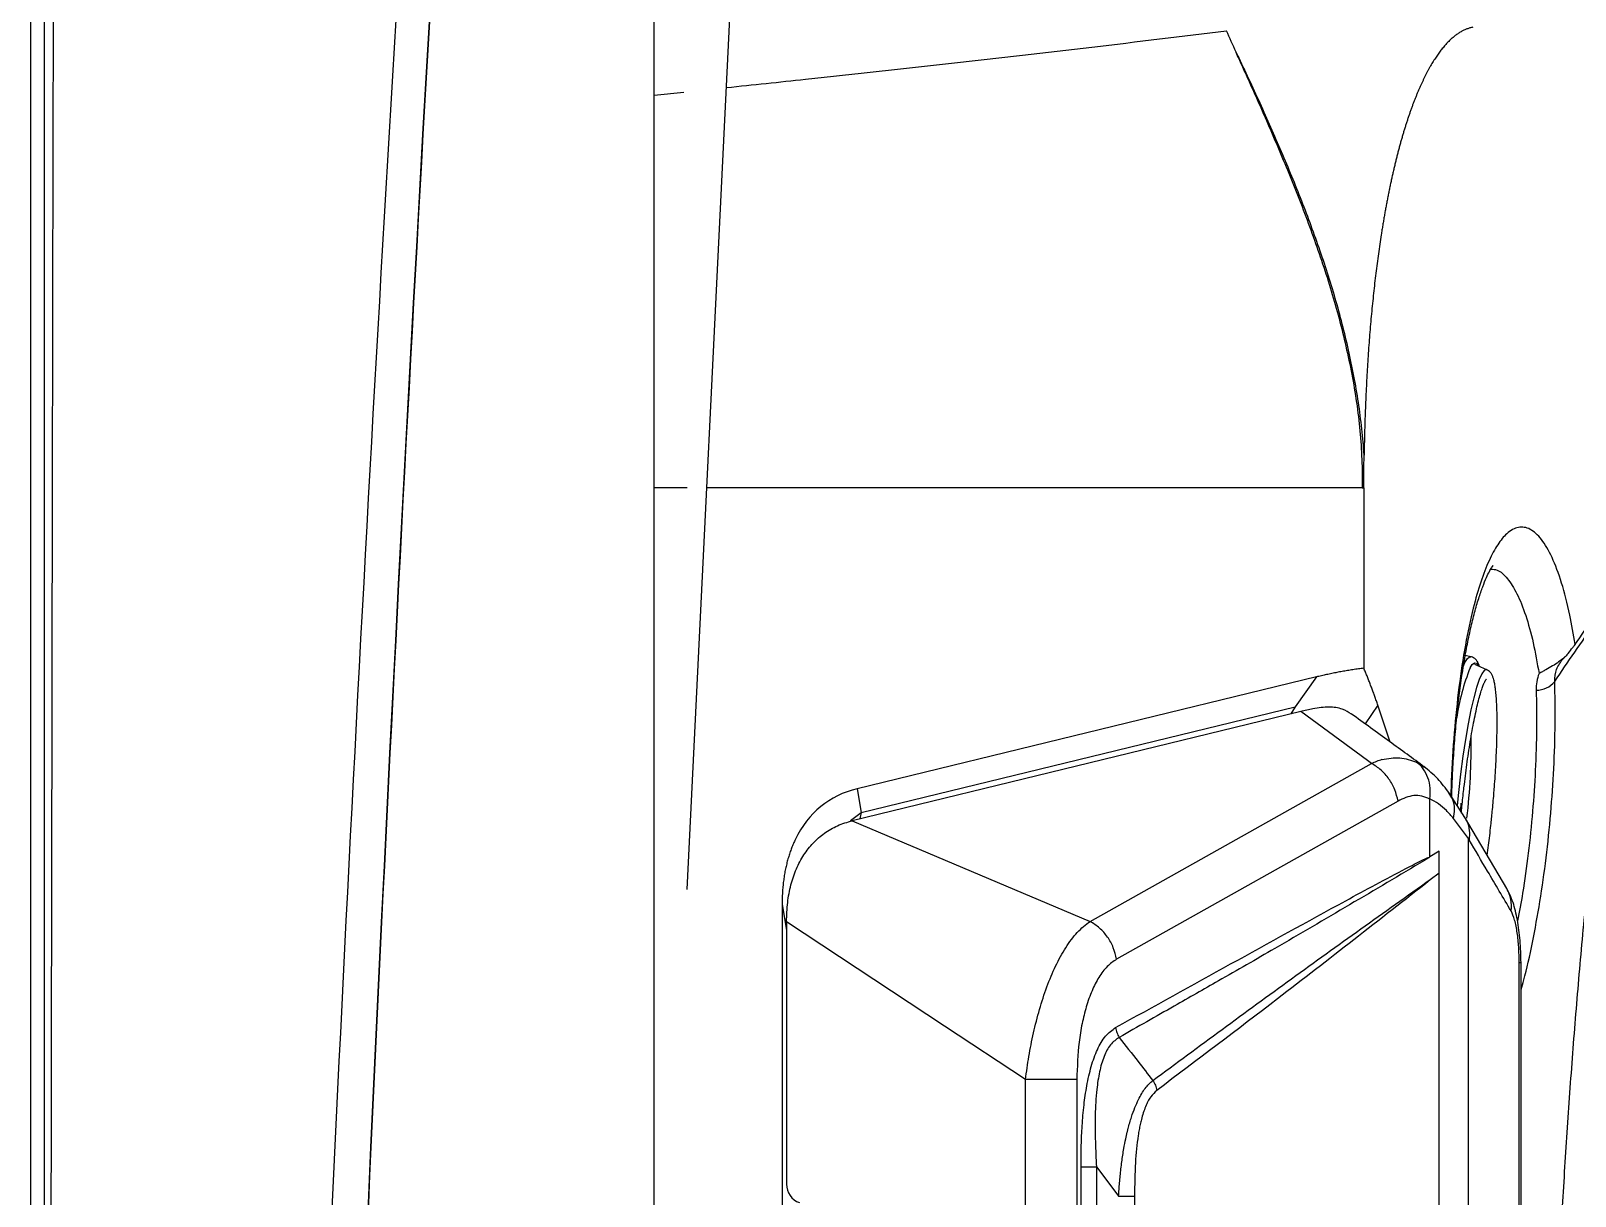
# Model space of a CAD drawing. Extents: x 398 to 508, y 623 to 782.
# Drawn here: x 398.08 to 406.78, y 716.16 to 722.73 of the extents above; entities that cross this region are included whole.
import ezdxf

# ---------------------------------------------------------------- set-up
doc = ezdxf.new("R2010")
doc.units = 0
doc.header["$MEASUREMENT"] = 0
doc.layers.add('GEOMETRY', color=2, linetype='Continuous', lineweight=25)

msp = doc.modelspace()

# ---------------------------------------------------------------- linework, layer by layer
at = {"layer": 'GEOMETRY'}
for p, q in [((398.077, 646.5191), (398.077, 731.7231)), ((401.7759, 717.8924), (402.2163, 726.886)), ((401.5884, 722.3698), (401.5884, 725.4125)), ((401.5884, 722.3698), (401.5884, 725.4125)), ((404.8691, 722.6132), (404.8665, 722.6125)), ((401.5884, 722.3698), (401.7567, 722.3876)), ((401.5884, 720.1557), (401.5884, 722.3698)), ((401.5884, 720.1557), (401.5884, 722.3698)), ((401.5884, 707.1557), (401.5884, 720.1557)), ((401.7759, 720.1557), (401.5884, 720.1557)), ((405.5797, 720.1556), (401.8867, 720.1557)), ((405.5797, 720.1556), (405.5884, 720.1556)), ((405.5884, 720.1556), (405.5884, 719.1399)), ((406.191, 719.2044), (406.1602, 719.2122)), ((406.2809, 719.131), (406.2145, 719.1608)), ((406.7117, 719.1934), (406.7208, 719.2017)), ((406.7188, 719.201), (406.7221, 719.2042)), ((405.321, 719.0903), (402.7333, 718.4603)), ((405.321, 719.0903), (405.2013, 718.921)), ((405.2329, 718.8955), (402.7057, 718.2802)), ((402.7563, 718.3257), (405.2013, 718.921)), ((405.2013, 718.921), (405.1778, 718.8821)), ((405.6083, 718.6203), (405.2329, 718.8955)), ((405.6676, 718.9318), (405.5957, 718.8258)), ((405.7374, 718.7229), (405.6676, 718.9318)), ((405.6316, 718.6032), (405.6083, 718.6203)), ((405.886, 718.6102), (405.9296, 718.5824)), ((404.0454, 717.7125), (405.6316, 718.6032)), ((402.7333, 718.4603), (402.7563, 718.3257)), ((406.1577, 718.2975), (406.0669, 718.4383)), ((405.781, 718.3898), (404.1947, 717.4991)), ((405.9605, 718.0763), (405.9605, 718.4023)), ((402.6948, 718.2807), (402.7563, 718.3257)), ((402.7057, 718.2802), (404.0454, 717.7125)), ((406.1775, 718.1791), (406.0942, 718.2916)), ((406.3941, 717.8979), (406.1563, 718.301)), ((406.1775, 718.1762), (406.1775, 718.1791)), ((406.1775, 709.0659), (406.1775, 718.1762)), ((406.0133, 718.1076), (405.9605, 718.0763)), ((406.0133, 717.9851), (406.0133, 718.1076)), ((405.9605, 718.0763), (405.9585, 718.0752)), ((406.0133, 717.9851), (405.9624, 717.947)), ((406.0134, 709.2571), (406.0133, 717.9851)), ((402.3101, 717.8094), (402.31, 709.5019)), ((402.3102, 717.8094), (402.3354, 717.6615)), ((402.3354, 717.7107), (402.3354, 716.231)), ((403.226, 717.1224), (402.3354, 717.7107)), ((406.4639, 709.7628), (406.4639, 717.4793)), ((406.4743, 709.7628), (406.4743, 717.4793)), ((403.6821, 716.8211), (403.226, 717.1224)), ((403.6821, 710.4209), (403.6821, 716.8211)), ((403.9711, 716.821), (403.9711, 710.421)), ((403.9947, 710.9135), (403.9946, 716.3287)), ((404.0812, 716.3287), (404.0812, 710.9134)), ((404.2962, 716.1637), (404.2962, 711.0784))]:
    msp.add_line(p, q, dxfattribs=at)
at = {"layer": 'GEOMETRY', "flags": 128}
for points in [[(406.2809, 719.131), (406.2787, 719.1317), (406.2663, 719.1271), (406.2527, 719.1085), (406.2381, 719.0763), (406.223, 719.0309), (406.2074, 718.9733), (406.1917, 718.9044), (406.1762, 718.8255), (406.1612, 718.7379), (406.1469, 718.6433), (406.1335, 718.5433), (406.1214, 718.4397), (406.1137, 718.3655)], [(406.1496, 719.152), (406.1564, 719.1677), (406.1709, 719.1928)], [(406.1709, 719.1928), (406.1844, 719.204), (406.191, 719.2044)], [(406.1876, 719.1423), (406.1983, 719.1597), (406.2115, 719.1707), (406.2235, 719.1676), (406.2331, 719.1524)], [(406.1339, 718.3381), (406.1366, 718.3663), (406.1376, 718.378)], [(406.4743, 717.4793), (406.4733, 717.4793), (406.4639, 717.4793)], [(404.0812, 716.3287), (404.1513, 716.2363), (404.2064, 716.1637)]]:
    msp.add_lwpolyline(points, dxfattribs=at)
at = {"layer": 'GEOMETRY'}
for centre, radius, start, end in [((407.324, 718.6856), 1.2247, 158.10766, 172.00855), ((406.705, 719.2149), 0.0197, 307.64961, 314.62584), ((406.7048, 719.2151), 0.02, 314.6918, 328.27116), ((406.5622, 719.148), 0.1319, 268.92958, 320.76099), ((402.7383, 718.7026), 3.4549, 353.21908, 0.8296), ((406.2243, 717.8001), 0.196, 351.50375, 29.91988)]:
    msp.add_arc(centre, radius, start, end, dxfattribs=at)
for centre, major_axis, ratio, start_param, end_param in [((403.4102, 717.2005), (-0.8619, 1.1748), 0.581852, 6.045776, 6.582224), ((402.433, 716.2251), (-0.0398, 0.0967), 0.922126, 1.15104, 2.458065)]:
    msp.add_ellipse(centre, major_axis=major_axis, ratio=ratio, start_param=start_param, end_param=end_param, dxfattribs=at)
for points, knots in [([(398.1505, 731.7231), (398.1506, 731.6954), (398.1506, 731.6676), (398.1506, 731.6121), (398.1506, 731.5289), (398.1506, 731.3348), (398.1506, 730.9465), (398.1507, 730.1699), (398.1509, 728.6167), (398.151, 727.2854), (398.1513, 724.6228), (398.1515, 722.8477), (398.152, 717.5224), (398.1523, 713.9723), (398.1531, 703.3218), (398.1533, 696.2214), (398.1533, 682.0207), (398.1531, 674.9204), (398.1523, 664.2699), (398.152, 660.7197), (398.1515, 655.3945), (398.1513, 653.6194), (398.151, 650.9568), (398.1509, 649.6255), (398.1507, 648.0723), (398.1506, 647.2957), (398.1506, 646.9074), (398.1506, 646.7132), (398.1506, 646.63), (398.1506, 646.5746), (398.1506, 646.5468), (398.1505, 646.5191)], [0, 0, 0, 0, 0.000977, 0.000977, 0.001953, 0.003906, 0.007813, 0.015625, 0.03125, 0.0625, 0.0625, 0.125, 0.125, 0.25, 0.25, 0.5, 0.5, 0.75, 0.75, 0.875, 0.875, 0.9375, 0.9375, 0.96875, 0.984375, 0.992187, 0.996094, 0.998047, 0.999023, 0.999023, 1, 1, 1, 1]), ([(398.1505, 731.7231), (398.1506, 731.6954), (398.1506, 731.6676), (398.1506, 731.6121), (398.1506, 731.5289), (398.1506, 731.3348), (398.1506, 730.9465), (398.1507, 730.1699), (398.1509, 728.6167), (398.151, 727.2854), (398.1513, 724.6228), (398.1515, 722.8477), (398.152, 717.5224), (398.1523, 713.9723), (398.1531, 703.3218), (398.1533, 696.2214), (398.1533, 682.0207), (398.1531, 674.9204), (398.1523, 664.2699), (398.152, 660.7197), (398.1515, 655.3945), (398.1513, 653.6194), (398.151, 650.9568), (398.1509, 649.6255), (398.1507, 648.0723), (398.1506, 647.2957), (398.1506, 646.9074), (398.1506, 646.7132), (398.1506, 646.63), (398.1506, 646.5746), (398.1506, 646.5468), (398.1505, 646.5191)], [0, 0, 0, 0, 0.000977, 0.000977, 0.001953, 0.003906, 0.007813, 0.015625, 0.03125, 0.0625, 0.0625, 0.125, 0.125, 0.25, 0.25, 0.5, 0.5, 0.75, 0.75, 0.875, 0.875, 0.9375, 0.9375, 0.96875, 0.984375, 0.992187, 0.996094, 0.998047, 0.999023, 0.999023, 1, 1, 1, 1]), ([(398.2241, 646.5723), (398.224, 646.5758), (398.2241, 646.5792), (398.224, 646.5862), (398.224, 646.5965), (398.224, 646.6208), (398.2238, 646.6693), (398.2236, 646.7662), (398.2231, 646.9601), (398.2222, 647.3479), (398.2203, 648.1236), (398.2166, 649.6748), (398.2136, 651.0045), (398.2077, 653.6638), (398.204, 655.4366), (398.1938, 660.7552), (398.1883, 664.3009), (398.1799, 671.3924), (398.177, 674.9381), (398.1733, 682.0296), (398.1724, 685.5753), (398.1724, 692.6668), (398.1733, 696.2126), (398.177, 703.304), (398.1799, 706.8498), (398.1883, 713.9412), (398.1938, 717.4869), (398.2074, 724.5784), (398.2154, 728.1241), (398.2241, 731.6699)], [0, 0, 0, 0, 0.000122, 0.000122, 0.000244, 0.000488, 0.000977, 0.001953, 0.003906, 0.007813, 0.015625, 0.03125, 0.0625, 0.0625, 0.125, 0.125, 0.25, 0.25, 0.375, 0.375, 0.5, 0.5, 0.625, 0.625, 0.75, 0.75, 0.875, 0.875, 1, 1, 1, 1]), ([(398.2241, 646.5723), (398.224, 646.5758), (398.2241, 646.5792), (398.224, 646.5862), (398.224, 646.5965), (398.224, 646.6208), (398.2238, 646.6693), (398.2236, 646.7662), (398.2231, 646.9601), (398.2222, 647.3479), (398.2203, 648.1236), (398.2166, 649.6748), (398.2136, 651.0045), (398.2077, 653.6638), (398.204, 655.4366), (398.1938, 660.7552), (398.1883, 664.3009), (398.1799, 671.3924), (398.177, 674.9381), (398.1733, 682.0296), (398.1724, 685.5753), (398.1724, 692.6668), (398.1733, 696.2126), (398.177, 703.304), (398.1799, 706.8498), (398.1883, 713.9412), (398.1938, 717.4869), (398.2074, 724.5784), (398.2154, 728.1241), (398.2241, 731.6699)], [0, 0, 0, 0, 0.000122, 0.000122, 0.000244, 0.000488, 0.000977, 0.001953, 0.003906, 0.007813, 0.015625, 0.03125, 0.0625, 0.0625, 0.125, 0.125, 0.25, 0.25, 0.375, 0.375, 0.5, 0.5, 0.625, 0.625, 0.75, 0.75, 0.875, 0.875, 1, 1, 1, 1]), ([(400.5971, 729.7736), (400.3508, 726.3911), (400.1358, 723.0074), (399.7691, 716.2376), (399.6174, 712.8514), (399.3761, 706.0768), (399.2865, 702.6883), (399.1972, 697.6037), (399.1749, 695.9086), (399.1452, 692.5178), (399.1378, 690.822), (399.1377, 685.7353), (399.1672, 682.3444), (399.2565, 677.2586), (399.2938, 675.5633), (399.3837, 672.1732), (399.4362, 670.4785), (399.6172, 665.3952), (399.769, 662.0076), (400.0441, 656.9282), (400.1437, 655.2354), (400.3586, 651.851), (400.474, 650.1593), (400.5971, 648.468)], [0, 0, 0, 0, 0.125, 0.125, 0.25, 0.25, 0.375, 0.375, 0.4375, 0.4375, 0.5, 0.5, 0.625, 0.625, 0.6875, 0.6875, 0.75, 0.75, 0.875, 0.875, 0.9375, 0.9375, 1, 1, 1, 1]), ([(400.5971, 729.7736), (400.3508, 726.3911), (400.1358, 723.0074), (399.7691, 716.2376), (399.6174, 712.8514), (399.3761, 706.0768), (399.2865, 702.6883), (399.1674, 695.9089), (399.1378, 692.5176), (399.1377, 685.7353), (399.1672, 682.3444), (399.2863, 675.5633), (399.3759, 672.1729), (399.6172, 665.3952), (399.769, 662.0076), (400.1358, 655.2351), (400.3508, 651.8504), (400.5971, 648.468)], [0, 0, 0, 0, 0.258278, 0.258278, 0.516555, 0.516555, 0.774833, 0.774833, 1.033111, 1.033111, 1.291388, 1.291388, 1.549666, 1.549666, 1.807944, 1.807944, 2.066221, 2.066221, 2.066221, 2.066221]), ([(400.7685, 729.7615), (400.531, 726.3797), (400.3247, 722.9966), (399.9733, 716.2284), (399.8281, 712.8431), (399.5971, 706.0703), (399.5112, 702.6829), (399.4255, 697.6001), (399.4041, 695.9056), (399.3755, 692.516), (399.3684, 690.8209), (399.3684, 685.7361), (399.3968, 682.3465), (399.4825, 677.2625), (399.5182, 675.5678), (399.6043, 672.1789), (399.6547, 670.4848), (399.828, 665.4031), (399.9732, 662.0165), (400.2368, 656.9384), (400.3323, 655.246), (400.5388, 651.8623), (400.6498, 650.171), (400.7686, 648.4801)], [0, 0, 0, 0, 0.125, 0.125, 0.25, 0.25, 0.375, 0.375, 0.4375, 0.4375, 0.5, 0.5, 0.625, 0.625, 0.6875, 0.6875, 0.75, 0.75, 0.875, 0.875, 0.9375, 0.9375, 1, 1, 1, 1]), ([(400.7686, 648.4801), (400.2935, 655.2438), (399.9435, 662.0153), (399.5969, 672.1786), (399.511, 675.5678), (399.3968, 682.3465), (399.3684, 685.7361), (399.3684, 692.5158), (399.3969, 695.9058), (399.5112, 702.6829), (399.5971, 706.0703), (399.9437, 716.2295), (400.2935, 722.9978), (400.7685, 729.7615)], [0.222142, 0.222142, 0.222142, 0.222142, 0.737632, 0.737632, 0.995377, 0.995377, 1.253122, 1.253122, 1.510867, 1.510867, 1.768612, 1.768612, 2.284102, 2.284102, 2.284102, 2.284102]), ([(401.9972, 722.413), (402.1462, 722.4286), (402.5811, 722.4742), (403.2684, 722.5503), (404.0628, 722.6412), (404.5637, 722.702), (404.8142, 722.7324)], [0, 0, 0, 0, 0.147937, 0.43196, 0.715981, 1, 1, 1, 1]), ([(406.2028, 722.7526), (406.2, 722.752), (406.1944, 722.751), (406.1861, 722.7488), (406.1777, 722.7463), (406.1694, 722.7434), (406.1611, 722.7401), (406.1527, 722.7364), (406.1444, 722.7323), (406.1362, 722.7278), (406.1279, 722.7228), (406.1196, 722.7175), (406.1114, 722.7118), (406.1032, 722.7057), (406.095, 722.6992), (406.0869, 722.6923), (406.0787, 722.685), (406.0706, 722.6773), (406.0626, 722.6692), (406.0545, 722.6607), (406.0465, 722.6518), (406.0385, 722.6426), (406.0306, 722.6329), (406.0227, 722.6229), (406.0148, 722.6124), (406.007, 722.6016), (405.9992, 722.5904), (405.9914, 722.5788), (405.9837, 722.5668), (405.976, 722.5544), (405.9684, 722.5417), (405.9608, 722.5286), (405.9533, 722.515), (405.9458, 722.5011), (405.9383, 722.4869), (405.9309, 722.4722), (405.9236, 722.4572), (405.9163, 722.4418), (405.9091, 722.426), (405.9019, 722.4099), (405.8948, 722.3934), (405.8878, 722.3766), (405.8808, 722.3594), (405.8738, 722.3418), (405.8669, 722.3239), (405.8601, 722.3057), (405.8534, 722.2871), (405.8467, 722.2681), (405.8401, 722.2489), (405.8335, 722.2293), (405.8271, 722.2093), (405.8207, 722.189), (405.8143, 722.1684), (405.8081, 722.1475), (405.8019, 722.1262), (405.7957, 722.1046), (405.7897, 722.0827), (405.7837, 722.0605), (405.7778, 722.0379), (405.772, 722.0151), (405.7663, 721.9919), (405.7607, 721.9685), (405.7551, 721.9447), (405.7496, 721.9207), (405.7442, 721.8963), (405.7389, 721.8716), (405.7336, 721.8467), (405.7285, 721.8215), (405.7234, 721.796), (405.7184, 721.7702), (405.7135, 721.7442), (405.7087, 721.7179), (405.704, 721.6913), (405.6994, 721.6644), (405.6948, 721.6374), (405.6904, 721.61), (405.6847, 721.5742), (405.678, 721.5297), (405.6703, 721.4759), (405.6629, 721.4214), (405.6559, 721.3661), (405.6493, 721.3101), (405.643, 721.2533), (405.637, 721.1959), (405.6313, 721.1378), (405.6261, 721.0791), (405.6211, 721.0198), (405.6165, 720.9599), (405.6123, 720.8996), (405.6084, 720.8388), (405.6049, 720.7775), (405.6017, 720.7159), (405.5988, 720.6538), (405.5963, 720.5915), (405.5942, 720.5289), (405.5923, 720.466), (405.5909, 720.403), (405.5901, 720.3608), (405.5898, 720.3398)], [0, 0, 0, 0, 0.008736, 0.017468, 0.026199, 0.034926, 0.043652, 0.052375, 0.061096, 0.069815, 0.078532, 0.087247, 0.095961, 0.104673, 0.113383, 0.122093, 0.130801, 0.139508, 0.148214, 0.15692, 0.165624, 0.174328, 0.183032, 0.191736, 0.200439, 0.209143, 0.217847, 0.226551, 0.235256, 0.243962, 0.252669, 0.261377, 0.270086, 0.278797, 0.287509, 0.296222, 0.304936, 0.313651, 0.322367, 0.331084, 0.339801, 0.348519, 0.357238, 0.365957, 0.374676, 0.383396, 0.392115, 0.400835, 0.409555, 0.418275, 0.426995, 0.435714, 0.444434, 0.453153, 0.461873, 0.470591, 0.47931, 0.488029, 0.496747, 0.505465, 0.514184, 0.522902, 0.53162, 0.540338, 0.549056, 0.557774, 0.566492, 0.575209, 0.583926, 0.592643, 0.601359, 0.610075, 0.618791, 0.627506, 0.63622, 0.644934, 0.653648, 0.67014, 0.686631, 0.703121, 0.719609, 0.736096, 0.752582, 0.769068, 0.785555, 0.802041, 0.818529, 0.835018, 0.851508, 0.868, 0.884493, 0.900988, 0.917485, 0.933985, 0.950487, 0.96699, 0.983495, 1, 1, 1, 1]), ([(404.8665, 722.6125), (404.8778, 722.5881), (404.8889, 722.5636), (404.9111, 722.5147), (404.9222, 722.4902), (404.9553, 722.4167), (404.9773, 722.3677), (405.0208, 722.2694), (405.0423, 722.2202), (405.0848, 722.1215), (405.1059, 722.0721), (405.1476, 721.9731), (405.1682, 721.9235), (405.2084, 721.8239), (405.228, 721.7738), (405.2662, 721.6734), (405.2849, 721.623), (405.3212, 721.5218), (405.3389, 721.471), (405.373, 721.369), (405.3893, 721.3178), (405.4201, 721.2149), (405.4347, 721.1633), (405.4622, 721.0595), (405.4751, 721.0073), (405.4991, 720.9025), (405.5102, 720.8499), (405.5303, 720.7442), (405.5392, 720.6911), (405.5548, 720.5847), (405.5613, 720.5312), (405.5712, 720.4241), (405.5747, 720.3705), (405.578, 720.29), (405.5788, 720.2631), (405.5796, 720.2228), (405.5797, 720.2094), (405.5798, 720.1892), (405.5798, 720.1825), (405.5798, 720.169), (405.5798, 720.1623), (405.5797, 720.1556)], [0, 0, 0, 0, 0.03125, 0.03125, 0.0625, 0.0625, 0.125, 0.125, 0.1875, 0.1875, 0.25, 0.25, 0.3125, 0.3125, 0.375, 0.375, 0.4375, 0.4375, 0.5, 0.5, 0.5625, 0.5625, 0.625, 0.625, 0.6875, 0.6875, 0.75, 0.75, 0.8125, 0.8125, 0.875, 0.875, 0.9375, 0.9375, 0.96875, 0.96875, 0.984375, 0.984375, 0.992187, 0.992187, 1, 1, 1, 1]), ([(405.5898, 720.3398), (405.5865, 720.3897), (405.5823, 720.4396), (405.5716, 720.5391), (405.5651, 720.5888), (405.5427, 720.7372), (405.5239, 720.8356), (405.4803, 721.0308), (405.4555, 721.1276), (405.4138, 721.2715), (405.3992, 721.3193), (405.3685, 721.4145), (405.3525, 721.4619), (405.303, 721.6036), (405.2681, 721.6973), (405.2135, 721.8368), (405.1948, 721.8831), (405.1566, 721.9754), (405.137, 722.0214), (405.0778, 722.1591), (405.0375, 722.2505), (404.9752, 722.3869), (404.9543, 722.4323), (404.9225, 722.5002), (404.9119, 722.5229), (404.8906, 722.5681), (404.88, 722.5907), (404.8691, 722.6132)], [0, 0, 0, 0, 0.0625, 0.0625, 0.125, 0.125, 0.25, 0.25, 0.375, 0.375, 0.4375, 0.4375, 0.5, 0.5, 0.625, 0.625, 0.6875, 0.6875, 0.75, 0.75, 0.875, 0.875, 0.9375, 0.9375, 0.96875, 0.96875, 1, 1, 1, 1]), ([(406.7784, 719.2739), (406.7689, 719.3304), (406.7474, 719.4585), (406.704, 719.6258), (406.6501, 719.7706), (406.5899, 719.8723), (406.5257, 719.9304), (406.4594, 719.9409), (406.3977, 719.9076), (406.3422, 719.8402), (406.2928, 719.7492), (406.2464, 719.6289), (406.2009, 719.4714), (406.159, 719.2738), (406.1228, 719.0366), (406.0967, 718.7774), (406.0825, 718.5685), (406.0794, 718.4479), (406.0787, 718.4199)], [0, 0, 0, 0, 0.054829, 0.124373, 0.193916, 0.263605, 0.333293, 0.403028, 0.472761, 0.528533, 0.584305, 0.641971, 0.699637, 0.769361, 0.839087, 0.908982, 0.978878, 1, 1, 1, 1]), ([(406.0834, 718.4079), (406.0848, 718.449), (406.0878, 718.5362), (406.0954, 718.6669), (406.1055, 718.7984), (406.118, 718.9238), (406.1329, 719.0432), (406.1499, 719.1569), (406.169, 719.2645), (406.19, 719.3644), (406.2123, 719.4547), (406.2352, 719.5337), (406.258, 719.5999), (406.2786, 719.6502), (406.2959, 719.6854), (406.3092, 719.7079), (406.3176, 719.7189), (406.3174, 719.7186), (406.3173, 719.7185)], [0, 0, 0, 0, 0.063073, 0.13381, 0.203729, 0.272556, 0.340339, 0.409039, 0.478407, 0.548029, 0.617164, 0.685117, 0.751125, 0.814385, 0.867343, 0.916395, 0.968592, 1, 1, 1, 1]), ([(406.3035, 719.6977), (406.3159, 719.6974), (406.3476, 719.6965), (406.3979, 719.6496), (406.4522, 719.5648), (406.5013, 719.4414), (406.5438, 719.2905), (406.5653, 719.1688), (406.5757, 719.1094)], [0, 0, 0, 0, 0.113345, 0.292523, 0.471702, 0.650602, 0.829504, 1, 1, 1, 1]), ([(406.9825, 719.57), (406.9725, 719.5558), (406.9523, 719.5276), (406.9226, 719.4852), (406.8931, 719.4429), (406.864, 719.4006), (406.8351, 719.3583), (406.8066, 719.3161), (406.7878, 719.2879), (406.7784, 719.2739)], [0, 0, 0, 0, 0.142859, 0.285717, 0.428574, 0.57143, 0.714286, 0.857143, 1, 1, 1, 1]), ([(407.0275, 707.8627), (407.0226, 707.899), (407.013, 707.9717), (406.9988, 708.0808), (406.9849, 708.1899), (406.9713, 708.299), (406.9579, 708.4081), (406.9448, 708.5173), (406.9319, 708.6264), (406.9194, 708.7356), (406.9071, 708.8448), (406.895, 708.954), (406.8833, 709.0633), (406.8718, 709.1725), (406.8606, 709.2818), (406.8497, 709.3911), (406.839, 709.5003), (406.8287, 709.6096), (406.8186, 709.7189), (406.8088, 709.8282), (406.7992, 709.9375), (406.7899, 710.0469), (406.781, 710.1562), (406.7722, 710.2655), (406.7638, 710.3749), (406.7556, 710.4842), (406.7477, 710.5936), (406.7401, 710.7029), (406.7328, 710.8123), (406.7257, 710.9216), (406.719, 711.031), (406.7125, 711.1404), (406.7062, 711.2497), (406.7003, 711.3591), (406.6946, 711.4685), (406.6892, 711.5778), (406.6841, 711.6872), (406.6793, 711.7966), (406.6747, 711.9059), (406.6704, 712.0153), (406.6664, 712.1247), (406.6626, 712.234), (406.6592, 712.3434), (406.656, 712.4527), (406.6531, 712.5621), (406.6505, 712.6714), (406.6481, 712.7807), (406.646, 712.8901), (406.6442, 712.9994), (406.6427, 713.1087), (406.6414, 713.218), (406.6405, 713.3273), (406.6398, 713.4366), (406.6394, 713.5459), (406.6392, 713.6929), (406.6396, 713.8777), (406.6413, 714.1003), (406.6442, 714.3229), (406.6482, 714.5455), (406.6533, 714.7682), (406.6596, 714.991), (406.6671, 715.2137), (406.6757, 715.4365), (406.6854, 715.6594), (406.6963, 715.8822), (406.7083, 716.1051), (406.7215, 716.328), (406.7359, 716.5509), (406.7514, 716.7739), (406.768, 716.9968), (406.7858, 717.2197), (406.8047, 717.4427), (406.8248, 717.6656), (406.8461, 717.8885), (406.8685, 718.1114), (406.892, 718.3342), (406.9167, 718.5571), (406.9425, 718.7798), (406.9694, 719.0026), (406.9974, 719.2253), (407.017, 719.3737), (407.0268, 719.4479)], [0, 0, 0, 0, 0.009498, 0.018992, 0.028484, 0.037974, 0.04746, 0.056943, 0.066424, 0.075902, 0.085377, 0.09485, 0.104319, 0.113786, 0.12325, 0.132712, 0.14217, 0.151626, 0.161079, 0.17053, 0.179978, 0.189423, 0.198866, 0.208306, 0.217744, 0.22718, 0.236613, 0.246043, 0.255472, 0.264898, 0.274323, 0.283745, 0.293165, 0.302583, 0.311999, 0.321413, 0.330826, 0.340236, 0.349645, 0.359052, 0.368458, 0.377862, 0.387264, 0.396665, 0.406065, 0.415463, 0.42486, 0.434256, 0.44365, 0.453044, 0.462436, 0.471828, 0.481218, 0.490608, 0.499997, 0.519112, 0.538234, 0.557361, 0.576494, 0.595635, 0.614783, 0.633939, 0.653103, 0.672277, 0.69146, 0.710653, 0.729857, 0.749071, 0.768296, 0.787533, 0.806782, 0.826044, 0.845317, 0.864604, 0.883903, 0.903217, 0.922544, 0.941886, 0.961242, 0.980614, 1, 1, 1, 1]), ([(406.6643, 719.0645), (406.701, 719.1196), (406.7383, 719.1747), (406.8147, 719.2847), (406.8537, 719.3395), (406.8942, 719.395)], [0, 0, 0, 0, 0.5, 0.5, 1, 1, 1, 1]), ([(406.7314, 719.2142), (406.7421, 719.2266), (406.7514, 719.2379), (406.7634, 719.2532), (406.767, 719.2579), (406.7733, 719.2665), (406.7761, 719.2703), (406.7784, 719.2739)], [0, 0, 0, 0, 0.5, 0.5, 0.75, 0.75, 1, 1, 1, 1]), ([(405.5884, 719.1399), (405.5781, 719.1385), (405.5577, 719.1358), (405.5271, 719.1312), (405.4969, 719.1263), (405.4669, 719.1211), (405.4372, 719.1156), (405.4077, 719.1098), (405.3786, 719.1036), (405.3497, 719.0972), (405.3305, 719.0926), (405.321, 719.0903)], [0, 0, 0, 0, 0.1147, 0.228485, 0.341361, 0.453337, 0.564421, 0.674621, 0.783945, 0.892402, 1, 1, 1, 1]), ([(405.6676, 718.9318), (405.6647, 718.9399), (405.659, 718.9563), (405.6503, 718.9804), (405.6416, 719.0042), (405.6329, 719.0276), (405.6241, 719.0507), (405.6152, 719.0735), (405.6063, 719.096), (405.5974, 719.1182), (405.5914, 719.1327), (405.5884, 719.1399)], [0, 0, 0, 0, 0.11111, 0.222219, 0.333328, 0.444438, 0.555549, 0.666662, 0.777775, 0.888888, 1, 1, 1, 1]), ([(406.2397, 719.1495), (406.2391, 719.1516), (406.2368, 719.1602), (406.232, 719.1714), (406.225, 719.1834), (406.2152, 719.1934), (406.2031, 719.2007), (406.1941, 719.2034), (406.191, 719.2044)], [0, 0, 0, 0, 0.08687, 0.358867, 0.610649, 0.794552, 0.930641, 1, 1, 1, 1]), ([(406.3122, 718.3315), (406.3153, 718.3644), (406.3196, 718.4107), (406.3248, 718.4781), (406.3288, 718.5347), (406.3327, 718.6), (406.3359, 718.6654), (406.3381, 718.73), (406.3394, 718.7919), (406.3395, 718.8498), (406.3387, 718.9026), (406.3368, 718.9496), (406.3339, 718.9904), (406.3302, 719.0247), (406.3259, 719.0524), (406.3212, 719.0736), (406.3162, 719.09), (406.3094, 719.1048), (406.3032, 719.1148), (406.2918, 719.1253), (406.2842, 719.1293), (406.2809, 719.131)], [0, 0, 0, 0, 0.08357, 0.117465, 0.173286, 0.230476, 0.290968, 0.353015, 0.415846, 0.478803, 0.541348, 0.602994, 0.663242, 0.72151, 0.777004, 0.82832, 0.871388, 0.914283, 0.956335, 0.98147, 1, 1, 1, 1]), ([(406.717, 719.1994), (406.6978, 719.1819), (406.6755, 719.1668), (406.6387, 719.1448), (406.6261, 719.1378), (406.6071, 719.1272), (406.6007, 719.1237), (406.5881, 719.1166), (406.5818, 719.1129), (406.5757, 719.1094)], [0, 0, 0, 0, 0.5, 0.5, 0.75, 0.75, 0.875, 0.875, 1, 1, 1, 1]), ([(406.6643, 719.0645), (406.6655, 719.088), (406.6679, 719.1341), (406.6973, 719.1739), (406.7117, 719.1934)], [0, 0, 0, 0, 0.508871, 1, 1, 1, 1]), ([(406.1378, 718.3221), (406.1386, 718.3307), (406.1423, 718.3719), (406.1481, 718.4264), (406.1557, 718.493), (406.1625, 718.549), (406.1711, 718.6135), (406.1805, 718.6781), (406.1906, 718.7418), (406.2012, 718.8027), (406.2121, 718.8595), (406.2232, 718.9113), (406.2342, 718.9571), (406.2448, 718.9961), (406.2545, 719.0265), (406.2628, 719.0486), (406.2689, 719.0625), (406.2732, 719.0706), (406.2752, 719.0738), (406.2783, 719.0783), (406.2801, 719.0804), (406.2803, 719.0806), (406.2803, 719.0806), (406.2803, 719.0806)], [0, 0, 0, 0, 0.023798, 0.1127955, 0.1490533, 0.2087909, 0.2701154, 0.3351063, 0.4019394, 0.4698449, 0.538204, 0.6065792, 0.6746612, 0.7422567, 0.8066746, 0.86011, 0.907476, 0.941215, 0.9560283, 0.9957264, 0.9994168, 0.9998749, 1, 1, 1, 1]), ([(406.4743, 717.3292), (406.4795, 717.3466), (406.5026, 717.4246), (406.5393, 717.5911), (406.5819, 717.8224), (406.6168, 718.0692), (406.6429, 718.3226), (406.6601, 718.5782), (406.6683, 718.8305), (406.6657, 718.9865), (406.6643, 719.0645)], [0, 0, 0, 0, 0.039168, 0.175864, 0.312041, 0.448219, 0.584011, 0.719804, 0.859901, 1, 1, 1, 1]), ([(406.5597, 719.0161), (406.561, 718.945), (406.5635, 718.8008), (406.5561, 718.5684), (406.5404, 718.3306), (406.5161, 718.0976), (406.4874, 717.8884), (406.4642, 717.7672), (406.4543, 717.7156)], [0, 0, 0, 0, 0.175731, 0.35681, 0.527142, 0.702397, 0.873143, 1, 1, 1, 1]), ([(405.3016, 718.911), (405.2901, 718.9086), (405.2672, 718.9036), (405.2443, 718.8982), (405.2329, 718.8954)], [0, 0, 0, 0, 0.500464, 1, 1, 1, 1]), ([(405.5191, 718.8799), (405.5025, 718.8904), (405.4672, 718.9129), (405.3935, 718.9246), (405.3323, 718.9156), (405.3016, 718.911)], [0, 0, 0, 0, 0.305658, 0.652001, 1, 1, 1, 1]), ([(405.9301, 718.5831), (405.8645, 718.6306), (405.7267, 718.7305), (405.5894, 718.8304), (405.5174, 718.8828)], [0, 0, 0, 0, 0.47562, 1, 1, 1, 1]), ([(405.6316, 718.6032), (405.6418, 718.6075), (405.662, 718.6161), (405.6815, 718.623), (405.6912, 718.6264)], [0, 0, 0, 0, 0.501136, 1, 1, 1, 1]), ([(405.6912, 718.6247), (405.7249, 718.6308), (405.7927, 718.6429), (405.8547, 718.6212), (405.886, 718.6102)], [0, 0, 0, 0, 0.495442, 1, 1, 1, 1]), ([(405.9605, 718.4026), (405.9621, 718.4231), (405.9653, 718.4648), (405.9517, 718.5233), (405.9259, 718.5746), (405.8991, 718.5985), (405.886, 718.6102)], [0, 0, 0, 0, 0.245821, 0.500072, 0.754284, 1, 1, 1, 1]), ([(406.0694, 718.4357), (406.0486, 718.4634), (406.0055, 718.521), (405.9533, 718.5636), (405.9263, 718.5856)], [0, 0, 0, 0, 0.481861, 1, 1, 1, 1]), ([(406.0942, 718.2916), (406.0969, 718.3099), (406.1024, 718.347), (406.0928, 718.3973), (406.0754, 718.4241), (406.0675, 718.4363)], [0, 0, 0, 0, 0.344488, 0.700711, 1, 1, 1, 1]), ([(405.9605, 718.4023), (405.9456, 718.4087), (405.9159, 718.4214), (405.8701, 718.4234), (405.8248, 718.4124), (405.7956, 718.3973), (405.781, 718.3898)], [0, 0, 0, 0, 0.251345, 0.50094, 0.750409, 1, 1, 1, 1]), ([(405.9605, 718.4026), (405.9605, 718.4026), (405.9605, 718.4024), (405.9605, 718.4023), (405.9605, 718.4023)], [0, 0, 0, 0, 0.559936, 1, 1, 1, 1]), ([(406.0942, 718.2916), (406.0809, 718.3072), (406.0551, 718.3376), (406.0106, 718.3763), (405.9771, 718.3939), (405.9605, 718.4026)], [0, 0, 0, 0, 0.346455, 0.675338, 1, 1, 1, 1]), ([(402.3354, 717.7107), (402.3365, 717.7469), (402.3388, 717.8174), (402.3579, 717.9183), (402.3886, 718.0094), (402.4312, 718.0893), (402.4848, 718.1574), (402.5491, 718.2127), (402.6236, 718.2558), (402.6776, 718.2719), (402.7057, 718.2802)], [0, 0, 0, 0, 0.127804, 0.249051, 0.366383, 0.482705, 0.600436, 0.724414, 0.856966, 1, 1, 1, 1]), ([(402.7563, 718.3257), (402.7563, 718.3257), (402.7534, 718.3147), (402.7508, 718.3026), (402.7481, 718.2906)], [0, 0, 0, 0, 0.00004, 1, 1, 1, 1]), ([(406.1559, 718.2979), (406.1603, 718.2912), (406.1745, 718.2695), (406.1848, 718.2261), (406.1828, 718.1897), (406.1818, 718.1718)], [0, 0, 0, 0, 0.1881, 0.600111, 1, 1, 1, 1]), ([(406.2837, 718.085), (406.2862, 718.1038), (406.2911, 718.1401), (406.2979, 718.1967), (406.3051, 718.26), (406.3096, 718.3055), (406.3122, 718.3315)], [0, 0, 0, 0, 0.237094, 0.45707, 0.689795, 1, 1, 1, 1]), ([(402.3852, 718.1755), (402.3832, 718.1714), (402.3793, 718.1633), (402.3738, 718.1508), (402.3685, 718.1381), (402.3634, 718.1253), (402.3585, 718.1122), (402.3539, 718.099), (402.3495, 718.0855), (402.3453, 718.0719), (402.3414, 718.058), (402.3377, 718.044), (402.3342, 718.0297), (402.3309, 718.0153), (402.3268, 717.9955), (402.3223, 717.9703), (402.3179, 717.9393), (402.3144, 717.9077), (402.3119, 717.8755), (402.3104, 717.8427), (402.3102, 717.8206), (402.3101, 717.8094)], [0, 0, 0, 0, 0.038059, 0.076094, 0.114129, 0.152191, 0.190304, 0.228494, 0.266785, 0.305201, 0.343768, 0.382509, 0.421449, 0.46061, 0.500015, 0.580871, 0.662479, 0.745022, 0.828678, 0.913617, 1, 1, 1, 1]), ([(406.1818, 718.1718), (406.1813, 718.1714), (406.1805, 718.1704), (406.1793, 718.1709), (406.1785, 718.1718), (406.178, 718.1729), (406.1776, 718.1744), (406.1775, 718.1756), (406.1775, 718.1762)], [0, 0, 0, 0, 0.262634, 0.531071, 0.668943, 0.786738, 0.893225, 1, 1, 1, 1]), ([(406.4181, 717.7711), (406.3739, 717.8459), (406.295, 717.9795), (406.2164, 718.1131), (406.1818, 718.1718)], [0, 0, 0, 0, 0.56, 1, 1, 1, 1]), ([(404.1895, 717.1137), (404.6216, 717.3531), (405.1664, 717.655), (405.7427, 717.9687), (405.8958, 718.0467), (405.9401, 718.0687), (405.9538, 718.0736), (405.9585, 718.0752)], [0, 0, 0, 0, 0.733813, 0.925342, 0.977269, 0.992279, 1, 1, 1, 1]), ([(405.9586, 718.073), (405.9586, 718.0729), (405.9584, 718.0729), (405.9578, 718.0725), (405.9553, 718.0711), (405.9462, 718.0657), (405.6551, 717.893), (405.2635, 717.6599), (404.792, 717.3903), (404.4998, 717.2233), (404.3134, 717.1173), (404.21, 717.0586)], [0, 0, 0, 0, 0.0000386, 0.0003312, 0.001135, 0.0041642, 0.0159415, 0.499832, 0.6813517, 0.8233637, 1, 1, 1, 1]), ([(404.3992, 716.8157), (404.6593, 717.008), (405.1797, 717.3928), (405.7013, 717.763), (405.9622, 717.9481)], [0, 0, 0, 0, 0.499897, 1, 1, 1, 1]), ([(405.9626, 717.9459), (405.6757, 717.7209), (405.1635, 717.3191), (404.6488, 716.9308), (404.4223, 716.76)], [0, 0, 0, 0, 0.559996, 1, 1, 1, 1]), ([(406.4743, 717.4793), (406.4733, 717.5215), (406.4712, 717.604), (406.4556, 717.7201), (406.4316, 717.8225), (406.4064, 717.8732), (406.3939, 717.8983)], [0, 0, 0, 0, 0.266783, 0.521318, 0.762801, 1, 1, 1, 1]), ([(406.4639, 717.4793), (406.4634, 717.5089), (406.4624, 717.5672), (406.4534, 717.6494), (406.4395, 717.7237), (406.4253, 717.7553), (406.4181, 717.7711)], [0, 0, 0, 0, 0.253425, 0.499607, 0.749437, 1, 1, 1, 1]), ([(403.6821, 716.8211), (403.6879, 716.8644), (403.6996, 716.9529), (403.7261, 717.0854), (403.7598, 717.2175), (403.8013, 717.3448), (403.8506, 717.4633), (403.908, 717.5679), (403.9735, 717.6564), (404.021, 717.6935), (404.0454, 717.7125)], [0, 0, 0, 0, 0.114179, 0.233354, 0.355657, 0.479729, 0.604989, 0.731949, 0.86249, 1, 1, 1, 1]), ([(404.1947, 717.4991), (404.1769, 717.4869), (404.15, 717.4686), (404.1177, 717.4303), (404.0879, 717.387), (404.0547, 717.3221), (404.0233, 717.2333), (403.9993, 717.1356), (403.9769, 716.9994), (403.9734, 716.8921), (403.9711, 716.821)], [0, 0, 0, 0, 0.125044, 0.187707, 0.251332, 0.373876, 0.501773, 0.624135, 0.751153, 1, 1, 1, 1]), ([(403.9946, 716.3287), (403.9949, 716.3695), (403.9954, 716.4467), (404.0006, 716.5634), (404.0103, 716.6754), (404.0266, 716.7884), (404.0503, 716.8952), (404.085, 716.9923), (404.1313, 717.0716), (404.17, 717.0996), (404.1895, 717.1137)], [0, 0, 0, 0, 0.131695, 0.24934, 0.378329, 0.497693, 0.62718, 0.749961, 0.873946, 1, 1, 1, 1]), ([(404.21, 717.0586), (404.1927, 717.0466), (404.1589, 717.0233), (404.1218, 716.9517), (404.097, 716.8644), (404.0804, 716.7524), (404.0733, 716.6195), (404.0744, 716.473), (404.0789, 716.3759), (404.0812, 716.3287)], [0, 0, 0, 0, 0.120842, 0.236017, 0.354466, 0.479568, 0.65493, 0.832373, 1, 1, 1, 1]), ([(404.1895, 717.1137), (404.1915, 717.1041), (404.1956, 717.0849), (404.2052, 717.0674), (404.21, 717.0586)], [0, 0, 0, 0, 0.5, 1, 1, 1, 1]), ([(404.21, 717.0586), (404.2454, 717.0132), (404.3085, 716.9323), (404.3715, 716.8513), (404.3992, 716.8157)], [0, 0, 0, 0, 0.560611, 1, 1, 1, 1]), ([(404.2064, 716.1637), (404.2071, 716.1761), (404.2087, 716.2012), (404.2117, 716.2393), (404.2152, 716.2781), (404.2194, 716.3176), (404.2258, 716.3692), (404.2345, 716.426), (404.2451, 716.4814), (404.2526, 716.5145), (404.2568, 716.5318), (404.2585, 716.5385), (404.2652, 716.5648), (404.2776, 716.6078), (404.2974, 716.6627), (404.3226, 716.7187), (404.3556, 716.7751), (404.3846, 716.8021), (404.3992, 716.8157)], [0, 0, 0, 0, 0.047708, 0.096688, 0.146809, 0.197928, 0.249893, 0.347838, 0.421271, 0.471482, 0.483259, 0.492609, 0.499558, 0.592818, 0.675836, 0.749812, 0.87358, 1, 1, 1, 1]), ([(404.4223, 716.76), (404.4102, 716.7488), (404.3861, 716.7264), (404.3562, 716.6684), (404.3383, 716.6126), (404.3278, 716.5674), (404.3218, 716.5374), (404.3102, 716.4671), (404.2984, 716.3421), (404.297, 716.2268), (404.2962, 716.1637)], [0, 0, 0, 0, 0.117005, 0.234536, 0.360199, 0.405093, 0.451786, 0.500448, 0.726612, 1, 1, 1, 1])]:
    msp.add_open_spline(points, degree=3, knots=knots, dxfattribs=at)
for points in [[(404.8691, 722.6132), (404.8508, 722.6529), (404.8325, 722.6927), (404.8142, 722.7324)], [(405.5884, 720.1556), (405.5884, 720.2169), (405.5889, 720.2782), (405.5898, 720.3394)], [(406.7314, 719.2142), (406.7269, 719.2089), (406.7221, 719.204), (406.717, 719.1994)], [(406.5757, 719.1094), (406.5641, 719.0793), (406.5588, 719.0483), (406.5597, 719.0161)], [(405.781, 718.3898), (405.776, 718.4117), (405.7659, 718.4556), (405.7318, 718.5163), (405.6869, 718.5686), (405.6501, 718.5916), (405.6316, 718.6032)], [(404.1947, 717.4991), (404.1897, 717.5211), (404.1797, 717.565), (404.1455, 717.6256), (404.1006, 717.6779), (404.0637, 717.7009), (404.0453, 717.7124)], [(403.9711, 716.821), (403.9542, 716.821), (403.9203, 716.821), (403.846, 716.8211), (403.7633, 716.8211), (403.7092, 716.8211), (403.6821, 716.8211)], [(404.3992, 716.8157), (404.4046, 716.8069), (404.4153, 716.7892), (404.42, 716.7697), (404.4223, 716.76)], [(403.9946, 716.3287), (403.9998, 716.3287), (404.0102, 716.3287), (404.0313, 716.3287), (404.055, 716.3287), (404.0724, 716.3287), (404.0812, 716.3287)], [(404.2064, 716.1637), (404.2156, 716.1637), (404.2341, 716.1637), (404.2591, 716.1637), (404.2808, 716.1637), (404.2911, 716.1637), (404.2962, 716.1637)]]:
    msp.add_open_spline(points, degree=3, dxfattribs=at)

doc.saveas('drawing.dxf')
